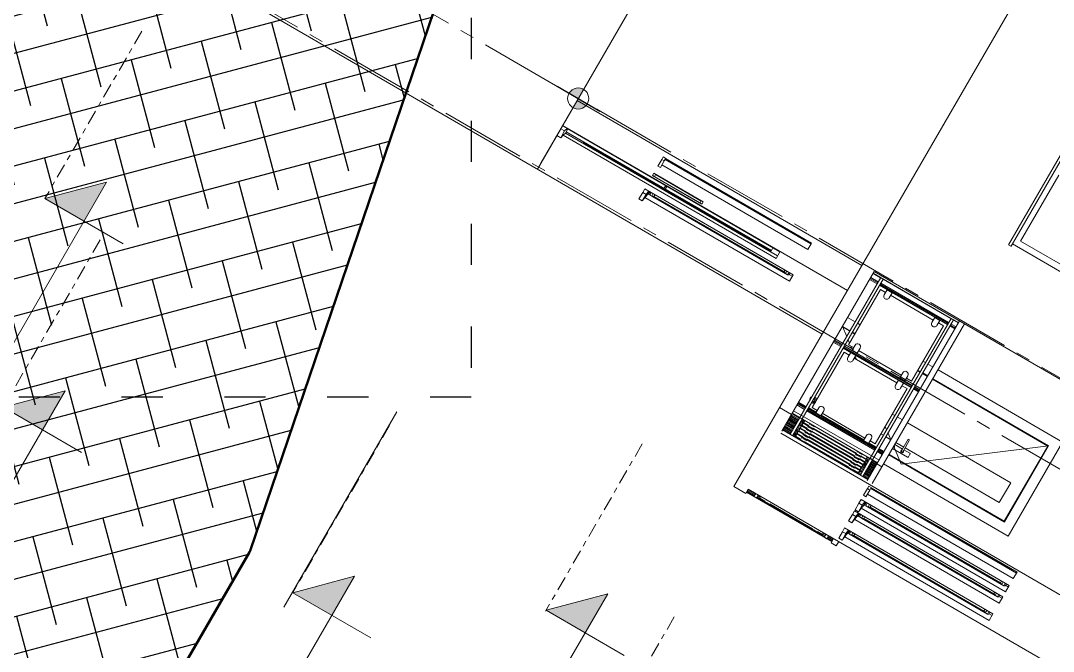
# Model space of a CAD drawing. Header units: millimetres. Extents: x 1373 to 40779, y 1939 to 6439.
# Drawn here: x 4244.8 to 4470.7, y 2522.9 to 2660.8 of the extents above; entities that cross this region are included whole.
import ezdxf

# ---------------------------------------------------------------- set-up
doc = ezdxf.new("R2010")
doc.units = ezdxf.units.MM
for name, pattern in [('ACAD_ISO03W100', [30, 12, -18]), ('Centre', [1.34939, 0.635, -0.23813, 0.23813, -0.23813]), ('DASHDOTX2', [50.8, 25.4, -12.7, 0, -12.7]), ('IMPORT-CENTER2', [112.5, 75, -12.5, 12.5, -12.5])]:
    doc.linetypes.add(name, pattern=pattern)
for name, color, linetype, lineweight in [('A-DETL', 6, 'Continuous', 30), ('A-DOOR', 31, 'Continuous', 18), ('A-DOOR-FRAM', 31, 'Continuous', 18), ('A-FLOR', 192, 'Continuous', 30), ('A-FLOR-HRAL', 11, 'Continuous', 18), ('A-FLOR-LEVL', 51, 'Continuous', 18), ('A-GLAZ', 151, 'Continuous', 18), ('A-WALL', 20, 'Continuous', 9), ('HESAPLAMALAR', 2, 'Continuous', 30), ('kest', 4, 'DASHDOTX2', 50), ('S-GRID', 252, 'IMPORT-CENTER2', 5), ('ÖLÇÜ', 30, 'Continuous', 20)]:
    doc.layers.add(name, color=color, linetype=linetype, lineweight=lineweight)
doc.layers.add('TEFRIŞ', color=7, linetype='Continuous')

# ---------------------------------------------------------------- blocks, each defined once
blk = doc.blocks.new('A$Cc8751f80')
at = {"linetype": 'ACAD_ISO03W100', "ltscale": 3, "elevation": 20236.31}
blk.add_lwpolyline([(4428.69, 0), (0, 0), (0, 4561.66), (4428.69, 4561.66)], close=True, dxfattribs=at)
blk = doc.blocks.new('JTIRJRT')
at = {"layer": 'A-FLOR-LEVL'}
for points in [[(21991.13, -3072.24), (21991.13, -3111.74), (22030.62, -3072.24)], [(21893.2, -3271.74), (21893.2, -3311.23), (21932.7, -3271.74)], [(21906.72, -3572.24), (21906.72, -3611.74), (21946.22, -3572.24)], [(22082.89, -3632.24), (22082.89, -3671.74), (22122.39, -3632.24)]]:
    blk.add_hatch(color=256, dxfattribs=at).paths.add_polyline_path(points)
at = {"layer": 'A-FLOR-LEVL', "linetype": 'Centre', "ltscale": 20}
for p, q in [((22042.39, -3011.74), (21873.25, -3011.74)), ((22159.17, -3111.74), (21990.04, -3111.74)), ((22062.34, -3311.23), (21893.2, -3311.23)), ((22075.86, -3611.74), (21906.72, -3611.74)), ((22252.03, -3671.74), (22082.89, -3671.74))]:
    blk.add_line(p, q, dxfattribs=at)
at = {"layer": 'A-FLOR-LEVL'}
for p, q in [((21991.13, -3111.74), (21991.13, -3032.75)), ((22030.62, -3072.24), (21833.16, -3072.24)), ((22030.62, -3072.24), (21991.13, -3111.74)), ((21893.2, -3311.23), (21893.2, -3232.24)), ((21932.7, -3271.74), (21735.23, -3271.74)), ((21932.7, -3271.74), (21893.2, -3311.23)), ((22075.86, -3311.74), (21878.39, -3311.74)), ((21906.72, -3611.74), (21906.72, -3532.75)), ((21946.22, -3572.24), (21685.51, -3572.24)), ((21946.22, -3572.24), (21906.72, -3611.74)), ((22082.89, -3671.74), (22082.89, -3592.75)), ((22122.39, -3632.24), (21861.68, -3632.24)), ((22122.39, -3632.24), (22082.89, -3671.74))]:
    blk.add_line(p, q, dxfattribs=at)
blk = doc.blocks.new('sfthgfhfgh')
at = {"layer": 'ÖLÇÜ'}
h = blk.add_hatch(color=256, dxfattribs=at)
h.paths.add_polyline_path([(-3321.6, 15883.9), (-3321.1, 15834.4), (-3271.6, 15834.9, 0.414214)])
h.paths.add_polyline_path([(-3370.6, 15833.9, 0.414214), (-3320.6, 15784.9), (-3321.1, 15834.4)])
at = {"layer": 'TEFRIŞ', "color": 4}
blk.add_line((-3320.4, 15719.6), (-3321.8, 15950.7), dxfattribs=at)
at = {"layer": 'ÖLÇÜ'}
blk.add_line((-3406.1, 15833.6), (-2971.1, 15837.8), dxfattribs=at)
blk.add_circle((-3321.1, 15834.4), 49.5, dxfattribs=at)
blk = doc.blocks.new('A$C1f4491a2')
at = {"layer": 'A-DETL', "lineweight": 25}
h = blk.add_hatch(dxfattribs=at)
h.set_pattern_fill('ANSI38', color=8, scale=10)
h.set_pattern_definition([(45, (-33470.303, -2688.517), (-22.45064, 22.45064), []), (135, (-33470.303, -2688.517), (-67.35192, 22.45064), [79.375, -47.625])])
h.paths.add_polyline_path([(0, 837.24), (0, 332.43), (3291.48, 332.43), (3291.48, 887.24), (1521.58, 887.24), (1521.58, 587.24), (270.32, 837.24)])
at = {"layer": 'A-DOOR'}
for p, q in [((622.83, 1292.24), (701.33, 1395.74)), ((700.83, 1395.24), (624.83, 1395.24)), ((624.83, 1278.68), (624.83, 1395.24)), ((700.83, 1395.24), (700.83, 1278.68)), ((636.83, 1383.24), (636.83, 1287.9)), ((636.83, 1383.24), (656.83, 1383.24)), ((656.83, 1278.68), (656.83, 1383.24)), ((630.83, 1293.77), (630.83, 1278.68)), ((634.16, 1294.43), (631.5, 1294.43)), ((634.83, 1287.91), (634.83, 1293.77)), ((622.83, 1292.24), (632.97, 1278.68)), ((632.84, 1287.94), (632.83, 1287.94)), ((632.83, 1287.94), (632.83, 1287.94)), ((632.83, 1287.94), (632.83, 1287.94)), ((632.83, 1286.54), (632.83, 1286.54)), ((632.83, 1286.54), (632.83, 1286.54)), ((632.83, 1286.54), (632.84, 1286.54)), ((632.85, 1287.94), (632.84, 1287.94)), ((632.84, 1287.94), (632.84, 1287.94)), ((632.84, 1286.54), (632.84, 1286.54)), ((632.84, 1286.54), (632.85, 1286.54)), ((632.86, 1287.94), (632.85, 1287.94)), ((632.85, 1286.54), (632.86, 1286.54)), ((632.87, 1287.94), (632.86, 1287.94)), ((632.86, 1286.54), (632.87, 1286.54)), ((632.88, 1287.94), (632.87, 1287.94)), ((632.87, 1286.54), (632.88, 1286.54)), ((632.9, 1287.94), (632.88, 1287.94)), ((632.88, 1286.54), (632.89, 1286.54)), ((632.89, 1286.54), (632.91, 1286.54)), ((632.91, 1287.94), (632.9, 1287.94)), ((632.93, 1287.94), (632.91, 1287.94)), ((632.91, 1286.54), (632.93, 1286.54)), ((632.95, 1287.94), (632.93, 1287.94)), ((632.93, 1286.54), (632.94, 1286.54)), ((632.94, 1286.54), (632.96, 1286.54)), ((632.97, 1287.94), (632.95, 1287.94)), ((632.96, 1286.54), (632.98, 1286.54)), ((632.99, 1287.94), (632.97, 1287.94)), ((632.98, 1286.54), (633, 1286.54)), ((633.01, 1287.94), (632.99, 1287.94)), ((633, 1286.54), (633.03, 1286.54)), ((633.03, 1287.94), (633.01, 1287.94)), ((633.06, 1287.94), (633.03, 1287.94)), ((633.03, 1286.54), (633.05, 1286.54)), ((633.05, 1286.54), (633.08, 1286.54)), ((633.09, 1287.94), (633.06, 1287.94)), ((633.08, 1286.54), (633.11, 1286.54)), ((633.11, 1287.94), (633.09, 1287.94)), ((633.14, 1287.94), (633.11, 1287.94)), ((633.11, 1286.54), (633.13, 1286.54)), ((633.13, 1286.54), (633.16, 1286.54)), ((633.17, 1287.94), (633.14, 1287.94)), ((633.16, 1286.54), (633.19, 1286.54)), ((633.2, 1287.94), (633.17, 1287.94)), ((633.19, 1286.54), (633.22, 1286.54)), ((633.23, 1287.94), (633.2, 1287.94)), ((633.22, 1286.54), (633.26, 1286.54)), ((633.27, 1287.94), (633.23, 1287.94)), ((633.26, 1286.54), (633.29, 1286.54)), ((633.3, 1287.94), (633.27, 1287.94)), ((633.29, 1286.54), (633.32, 1286.54)), ((633.33, 1287.94), (633.3, 1287.94)), ((633.32, 1286.54), (633.36, 1286.54)), ((633.37, 1287.94), (633.33, 1287.94)), ((633.36, 1286.54), (633.39, 1286.54)), ((633.4, 1287.94), (633.37, 1287.94)), ((633.39, 1286.54), (633.43, 1286.54)), ((633.44, 1287.94), (633.4, 1287.94)), ((633.43, 1286.54), (633.47, 1286.54)), ((633.48, 1287.94), (633.44, 1287.94)), ((633.47, 1286.54), (633.51, 1286.54)), ((633.52, 1287.94), (633.48, 1287.94)), ((633.51, 1286.54), (633.54, 1286.54)), ((633.55, 1287.94), (633.52, 1287.94)), ((633.54, 1286.54), (633.58, 1286.54)), ((633.59, 1287.94), (633.55, 1287.94)), ((633.58, 1286.54), (633.62, 1286.54)), ((633.63, 1287.94), (633.59, 1287.94)), ((633.62, 1286.54), (633.66, 1286.54)), ((633.67, 1287.94), (633.63, 1287.94)), ((633.66, 1286.54), (633.7, 1286.54)), ((633.71, 1287.94), (633.67, 1287.94)), ((633.7, 1286.54), (633.74, 1286.54)), ((633.75, 1287.94), (633.71, 1287.94)), ((633.74, 1286.54), (633.78, 1286.54)), ((633.79, 1287.94), (633.75, 1287.94)), ((633.78, 1286.54), (633.82, 1286.54)), ((633.83, 1287.94), (633.79, 1287.94)), ((633.82, 1286.54), (633.83, 1286.54)), ((644.83, 1287.94), (633.83, 1287.94)), ((633.83, 1286.54), (644.83, 1286.54)), ((634.83, 1278.68), (634.83, 1286.57)), ((636.83, 1286.57), (636.83, 1278.68)), ((644.83, 1287.24), (644.83, 1287.94)), ((644.83, 1286.54), (644.83, 1287.24)), ((624.83, 1268.52), (624.83, 1273.6)), ((624.83, 1258.36), (624.83, 1265.98)), ((636.77, 1273.6), (640.56, 1268.52)), ((636.83, 1273.6), (636.83, 1268.52)), ((636.83, 1265.98), (636.83, 1263.44)), ((642.46, 1265.98), (644.36, 1263.44)), ((656.83, 1268.52), (656.83, 1273.6)), ((656.83, 1263.44), (656.83, 1265.98)), ((700.83, 1273.6), (700.83, 1268.52)), ((700.83, 1265.98), (700.83, 1263.44)), ((624.83, 1210.1), (624.83, 1253.28)), ((682.53, 1212.39), (684.24, 1210.1)), ((624.83, 1197.4), (624.83, 1205.02)), ((685.1, 1208.96), (685.32, 1208.66)), ((687.3, 1206.01), (687.55, 1205.67)), ((688.04, 1205.02), (690.12, 1202.24)), ((624.83, 1187.24), (624.83, 1194.86)), ((691.84, 1199.94), (693.73, 1197.4)), ((695.63, 1194.86), (701.33, 1187.24)), ((700.83, 1199.94), (700.83, 1197.4)), ((700.83, 1194.86), (700.83, 1187.24)), ((727.51, 992.27), (727.52, 992.3)), ((727.51, 992.24), (727.51, 992.27)), ((727.51, 992.23), (727.51, 992.24)), ((727.51, 992.21), (727.51, 992.23)), ((727.52, 992.18), (727.51, 992.21)), ((727.52, 992.35), (727.53, 992.38)), ((727.52, 992.33), (727.52, 992.35)), ((727.52, 992.3), (727.52, 992.33)), ((727.52, 992.15), (727.52, 992.18)), ((727.52, 992.12), (727.52, 992.15)), ((727.53, 992.1), (727.52, 992.12)), ((727.53, 992.41), (727.54, 992.44)), ((727.53, 992.38), (727.53, 992.41)), ((727.54, 992.07), (727.53, 992.1)), ((727.54, 992.44), (727.55, 992.46)), ((727.54, 992.04), (727.54, 992.07)), ((727.55, 992.01), (727.54, 992.04)), ((727.55, 992.46), (727.56, 992.49)), ((727.56, 991.99), (727.55, 992.01)), ((727.56, 992.49), (727.57, 992.51)), ((727.57, 991.96), (727.56, 991.99)), ((727.57, 992.51), (727.58, 992.54)), ((727.58, 991.94), (727.57, 991.96)), ((727.58, 992.54), (727.59, 992.57)), ((727.6, 991.91), (727.58, 991.94)), ((727.59, 992.57), (727.61, 992.59)), ((727.61, 991.89), (727.6, 991.91)), ((727.61, 992.59), (727.62, 992.61)), ((727.62, 991.86), (727.61, 991.89)), ((727.62, 992.61), (727.64, 992.64)), ((727.64, 991.84), (727.62, 991.86)), ((727.64, 992.64), (727.65, 992.66)), ((727.66, 991.82), (727.64, 991.84)), ((727.65, 992.66), (727.67, 992.68)), ((727.67, 991.8), (727.66, 991.82)), ((727.67, 992.68), (727.69, 992.7)), ((727.69, 991.78), (727.67, 991.8)), ((727.69, 992.7), (727.71, 992.72)), ((727.71, 991.75), (727.69, 991.78)), ((727.71, 992.72), (727.73, 992.74)), ((727.73, 991.73), (727.71, 991.75)), ((727.73, 992.74), (727.75, 992.76)), ((727.75, 991.72), (727.73, 991.73)), ((727.75, 992.76), (727.77, 992.78)), ((727.77, 991.7), (727.75, 991.72)), ((727.77, 992.78), (727.79, 992.8)), ((727.8, 991.68), (727.77, 991.7)), ((727.79, 992.8), (727.81, 992.82)), ((727.82, 991.66), (727.8, 991.68)), ((727.81, 992.82), (727.84, 992.83)), ((727.84, 991.65), (727.82, 991.66)), ((727.84, 992.83), (727.86, 992.85)), ((727.87, 991.63), (727.84, 991.65)), ((727.86, 992.85), (727.88, 992.86)), ((727.89, 991.62), (727.87, 991.63)), ((727.88, 992.86), (727.91, 992.87)), ((727.92, 991.61), (727.89, 991.62)), ((727.91, 992.87), (727.93, 992.88)), ((727.94, 991.6), (727.92, 991.61)), ((727.93, 992.88), (727.96, 992.89)), ((727.97, 991.59), (727.94, 991.6)), ((727.96, 992.89), (727.99, 992.9)), ((727.99, 991.58), (727.97, 991.59)), ((727.99, 992.9), (728.01, 992.91)), ((728.02, 991.57), (727.99, 991.58)), ((728.01, 992.91), (728.04, 992.92)), ((728.05, 991.56), (728.02, 991.57)), ((728.04, 992.92), (728.07, 992.93)), ((728.07, 991.56), (728.05, 991.56)), ((728.07, 992.93), (728.09, 992.93)), ((728.1, 991.55), (728.07, 991.56)), ((728.09, 992.93), (728.12, 992.94)), ((728.13, 991.55), (728.1, 991.55)), ((728.12, 992.94), (728.15, 992.94)), ((728.16, 991.54), (728.13, 991.55)), ((728.15, 992.94), (728.18, 992.94)), ((728.19, 991.54), (728.16, 991.54)), ((728.18, 992.94), (728.21, 992.94)), ((728.21, 991.54), (728.19, 991.54)), ((728.21, 992.94), (728.21, 992.94)), ((728.22, 992.94), (728.21, 992.94)), ((728.21, 992.94), (728.21, 992.94)), ((728.21, 992.94), (728.22, 992.94)), ((728.22, 991.54), (728.21, 991.54)), ((728.21, 991.54), (728.21, 991.54)), ((728.21, 991.54), (728.22, 991.54)), ((728.22, 992.94), (728.22, 992.94)), ((728.22, 992.94), (728.23, 992.94)), ((728.53, 992.94), (728.22, 992.94)), ((728.23, 991.54), (728.22, 991.54)), ((728.22, 991.54), (728.22, 991.54)), ((728.22, 991.54), (728.53, 991.54)), ((728.23, 992.94), (728.24, 992.94)), ((728.25, 991.54), (728.23, 991.54)), ((728.23, 991.54), (728.23, 991.54)), ((728.24, 992.94), (728.26, 992.94)), ((728.26, 991.54), (728.25, 991.54)), ((728.26, 992.94), (728.27, 992.94)), ((728.27, 991.54), (728.26, 991.54)), ((728.27, 992.94), (728.29, 992.94)), ((728.29, 991.54), (728.27, 991.54)), ((728.29, 992.94), (728.31, 992.94)), ((728.31, 991.54), (728.29, 991.54)), ((728.31, 992.94), (728.33, 992.94)), ((728.34, 991.54), (728.31, 991.54)), ((728.33, 992.94), (728.36, 992.94)), ((728.36, 991.54), (728.34, 991.54)), ((728.36, 992.94), (728.38, 992.94)), ((728.39, 991.54), (728.36, 991.54)), ((728.38, 992.94), (728.41, 992.94)), ((728.42, 991.54), (728.39, 991.54)), ((728.41, 992.94), (728.44, 992.94)), ((728.45, 991.54), (728.42, 991.54)), ((728.44, 992.94), (728.48, 992.94)), ((728.48, 991.54), (728.45, 991.54)), ((728.48, 992.94), (728.51, 992.94)), ((728.52, 991.54), (728.48, 991.54)), ((728.51, 992.94), (728.55, 992.94)), ((728.55, 991.54), (728.52, 991.54)), ((728.54, 992.94), (728.53, 992.94)), ((728.53, 992.94), (728.53, 992.94)), ((728.53, 992.94), (728.53, 992.94)), ((728.53, 991.54), (728.53, 991.54)), ((728.53, 991.54), (728.54, 991.54)), ((728.55, 992.94), (728.54, 992.94)), ((728.54, 992.94), (728.54, 992.94)), ((728.54, 991.54), (728.54, 991.54)), ((728.54, 991.54), (728.55, 991.54)), ((728.55, 992.94), (728.59, 992.94)), ((728.56, 992.94), (728.55, 992.94)), ((728.59, 991.54), (728.55, 991.54)), ((728.55, 991.54), (728.55, 991.54)), ((728.55, 991.54), (728.56, 991.54)), ((728.57, 992.94), (728.56, 992.94)), ((728.56, 991.54), (728.57, 991.54)), ((728.59, 992.94), (728.57, 992.94)), ((728.57, 992.94), (728.57, 992.94)), ((728.57, 991.54), (728.58, 991.54)), ((728.58, 991.54), (728.59, 991.54)), ((728.59, 992.94), (728.63, 992.94)), ((728.6, 992.94), (728.59, 992.94)), ((728.63, 991.54), (728.59, 991.54)), ((728.59, 991.54), (728.61, 991.54)), ((728.61, 992.94), (728.6, 992.94)), ((728.63, 992.94), (728.61, 992.94)), ((728.61, 991.54), (728.62, 991.54)), ((728.62, 991.54), (728.64, 991.54)), ((728.63, 992.94), (728.67, 992.94)), ((728.64, 992.94), (728.63, 992.94)), ((728.68, 991.54), (728.63, 991.54)), ((728.66, 992.94), (728.64, 992.94)), ((728.64, 991.54), (728.65, 991.54)), ((728.65, 991.54), (728.67, 991.54)), ((728.68, 992.94), (728.66, 992.94)), ((728.67, 992.94), (728.71, 992.94)), ((728.67, 991.54), (728.69, 991.54)), ((728.7, 992.94), (728.68, 992.94)), ((728.72, 991.54), (728.68, 991.54)), ((728.69, 991.54), (728.71, 991.54)), ((728.72, 992.94), (728.7, 992.94)), ((728.71, 992.94), (728.76, 992.94)), ((728.71, 991.54), (728.73, 991.54)), ((728.74, 992.94), (728.72, 992.94)), ((728.77, 991.54), (728.72, 991.54)), ((728.73, 991.54), (728.75, 991.54)), ((728.76, 992.94), (728.74, 992.94)), ((728.75, 991.54), (728.78, 991.54)), ((728.76, 992.94), (728.8, 992.94)), ((728.78, 992.94), (728.76, 992.94)), ((728.81, 991.54), (728.77, 991.54)), ((728.81, 992.94), (728.78, 992.94)), ((728.78, 991.54), (728.8, 991.54)), ((728.8, 992.94), (728.85, 992.94)), ((728.8, 991.54), (728.82, 991.54)), ((728.83, 992.94), (728.81, 992.94)), ((728.86, 991.54), (728.81, 991.54)), ((728.82, 991.54), (728.85, 991.54)), ((728.86, 992.94), (728.83, 992.94)), ((728.85, 992.94), (728.9, 992.94)), ((728.85, 991.54), (728.87, 991.54)), ((728.88, 992.94), (728.86, 992.94)), ((728.91, 991.54), (728.86, 991.54)), ((728.87, 991.54), (728.9, 991.54)), ((728.91, 992.94), (728.88, 992.94)), ((728.9, 992.94), (728.95, 992.94)), ((728.9, 991.54), (728.93, 991.54)), ((728.94, 992.94), (728.91, 992.94)), ((728.96, 991.54), (728.91, 991.54)), ((728.93, 991.54), (728.96, 991.54)), ((728.96, 992.94), (728.94, 992.94)), ((728.95, 992.94), (729.01, 992.94)), ((728.99, 992.94), (728.96, 992.94)), ((729.02, 991.54), (728.96, 991.54)), ((728.96, 991.54), (728.98, 991.54)), ((728.98, 991.54), (729.01, 991.54)), ((729.02, 992.94), (728.99, 992.94)), ((729.01, 992.94), (729.06, 992.94)), ((729.01, 991.54), (729.04, 991.54)), ((729.05, 992.94), (729.02, 992.94)), ((729.07, 991.54), (729.02, 991.54)), ((729.04, 991.54), (729.07, 991.54)), ((729.08, 992.94), (729.05, 992.94)), ((729.06, 992.94), (729.11, 992.94)), ((729.12, 991.54), (729.07, 991.54)), ((729.07, 991.54), (729.1, 991.54)), ((729.11, 992.94), (729.08, 992.94)), ((729.1, 991.54), (729.14, 991.54)), ((729.11, 992.94), (729.17, 992.94)), ((729.14, 992.94), (729.11, 992.94)), ((729.18, 991.54), (729.12, 991.54)), ((729.17, 992.94), (729.14, 992.94)), ((729.14, 991.54), (729.17, 991.54)), ((729.17, 992.94), (729.23, 992.94)), ((729.21, 992.94), (729.17, 992.94)), ((729.17, 991.54), (729.2, 991.54)), ((729.24, 991.54), (729.18, 991.54)), ((729.2, 991.54), (729.23, 991.54)), ((729.24, 992.94), (729.21, 992.94)), ((729.23, 992.94), (729.28, 992.94)), ((729.23, 991.54), (729.26, 991.54)), ((729.27, 992.94), (729.24, 992.94)), ((729.29, 991.54), (729.24, 991.54)), ((729.26, 991.54), (729.29, 991.54)), ((729.3, 992.94), (729.27, 992.94)), ((729.28, 992.94), (729.34, 992.94)), ((729.35, 991.54), (729.29, 991.54)), ((729.29, 991.54), (729.33, 991.54)), ((729.33, 992.94), (729.3, 992.94)), ((729.37, 992.94), (729.33, 992.94)), ((729.33, 991.54), (729.36, 991.54)), ((729.34, 992.94), (729.4, 992.94)), ((729.41, 991.54), (729.35, 991.54)), ((729.36, 991.54), (729.37, 991.54)), ((729.4, 992.94), (729.46, 992.94)), ((729.47, 991.54), (729.41, 991.54)), ((729.46, 992.94), (729.52, 992.94)), ((729.53, 991.54), (729.47, 991.54)), ((729.52, 992.94), (729.58, 992.94)), ((729.59, 991.54), (729.53, 991.54)), ((729.58, 992.94), (729.64, 992.94)), ((729.65, 991.54), (729.59, 991.54)), ((729.64, 992.94), (729.65, 992.94)), ((730.25, 992.94), (729.65, 992.94)), ((729.65, 991.54), (730.25, 991.54)), ((720.55, 891.1), (723.55, 891.97)), ((720.55, 887.24), (720.55, 891.1)), ((727.36, 891.1), (720.55, 891.1)), ((723.66, 891.97), (723.55, 891.97)), ((726.16, 892.69), (723.66, 891.97)), ((730.25, 892.69), (726.16, 892.69)), ((730.36, 891.97), (727.36, 891.1)), ((727.36, 891.1), (727.36, 887.24)), ((730.36, 891.97), (730.25, 891.97)), ((730.36, 887.24), (730.36, 891.97))]:
    blk.add_line(p, q, dxfattribs=at)
for centre, radius, start, end in [((631.5, 1293.77), 0.668, 90, 180), ((631.5, 1293.77), 0.668, 90, 150), ((634.16, 1293.77), 0.668, 0, 90), ((634.16, 1293.77), 0.668, 30, 90), ((632.83, 1287.24), 1.22, 33.86369, 180), ((632.83, 1287.24), 1.22, 180, 326.13325), ((632.83, 1287.24), 1.22, 195, 225), ((632.83, 1287.24), 1.22, 105, 135), ((632.83, 1287.24), 0.7, 150, 180), ((632.83, 1287.24), 0.7, 180, 210), ((632.83, 1287.24), 1.22, 240, 270), ((632.83, 1287.24), 0.7, 75, 120), ((632.83, 1287.24), 0.7, 240, 285), ((632.83, 1287.24), 1.22, 60, 90), ((632.83, 1287.24), 1.22, 285, 326.13325), ((632.83, 1287.24), 1.22, 33.86369, 45), ((632.83, 1279.07), 0.5, 315, 225), ((632.83, 1197.24), 3, 108.84984, 176.89337), ((632.83, 1197.24), 1.98, 90, 174.85057), ((632.83, 1197.24), 3, 234, 270), ((632.83, 1197.24), 1.5, 90, 173.21177), ((632.83, 1197.24), 1.98, 74.95624, 90), ((632.83, 1197.24), 1.5, 6.78823, 90), ((632.83, 1197.24), 3, 270, 306), ((632.83, 1197.24), 3, 3.10663, 71.15016), ((632.83, 1197.24), 1.98, 29.12526, 59.69802)]:
    blk.add_arc(centre, radius, start, end, dxfattribs=at)
for start_param, end_param in [(4.712389, 6.806784), (2.617994, 4.712389)]:
    blk.add_ellipse((729.37, 992.24), major_axis=(0, 0.7), ratio=0.043924, start_param=start_param, end_param=end_param, dxfattribs=at)
at = {"layer": 'A-DOOR-FRAM'}
for p, q in [((710.33, 1404.74), (615.33, 1404.74)), ((615.33, 1404.74), (615.33, 1278.68)), ((710.33, 1278.68), (710.33, 1404.74)), ((624.33, 1278.68), (624.33, 1395.74)), ((624.33, 1395.74), (701.33, 1395.74)), ((624.83, 1395.24), (624.83, 1278.68)), ((624.83, 1395.24), (700.83, 1395.24)), ((700.83, 1395.24), (700.83, 1278.68)), ((701.33, 1395.74), (701.33, 1278.68)), ((624.33, 1268.52), (624.33, 1273.6)), ((624.33, 1258.36), (624.33, 1265.98)), ((624.83, 1273.6), (624.83, 1268.52)), ((624.83, 1265.98), (624.83, 1258.36)), ((700.83, 1273.6), (700.83, 1268.52)), ((700.83, 1265.98), (700.83, 1263.44)), ((701.33, 1273.6), (701.33, 1268.52)), ((701.33, 1265.98), (701.33, 1263.44)), ((710.33, 1268.52), (710.33, 1273.6)), ((710.33, 1263.44), (710.33, 1265.98)), ((624.33, 1210.1), (624.33, 1253.28)), ((624.83, 1253.28), (624.83, 1210.1)), ((624.33, 1197.4), (624.33, 1205.02)), ((624.83, 1205.02), (624.83, 1197.4)), ((624.33, 1187.24), (624.33, 1194.86)), ((624.83, 1194.86), (624.83, 1187.24)), ((700.83, 1199.94), (700.83, 1197.4)), ((700.83, 1194.86), (700.83, 1187.24)), ((701.33, 1199.94), (701.33, 1197.4)), ((701.33, 1194.86), (701.33, 1187.24)), ((710.33, 1197.4), (710.33, 1199.94)), ((710.33, 1187.24), (710.33, 1194.86)), ((726.16, 892.69), (726.16, 1107.24)), ((726.47, 1100.19), (727.13, 1100.19)), ((726.47, 910.59), (726.47, 1100.19)), ((727.13, 1100.19), (727.13, 910.59)), ((727.5, 1100.19), (727.5, 892.69)), ((727.5, 1100.19), (730.26, 1100.19)), ((727.13, 910.59), (726.47, 910.59)), ((727.5, 892.69), (726.16, 892.69))]:
    blk.add_line(p, q, dxfattribs=at)
at = {"layer": 'A-FLOR', "color": 1, "lineweight": 20}
for p, q in [((532.41, 1187.24), (536.91, 1187.24)), ((532.41, 1187.24), (532.41, 1175.24)), ((595.5, 1187.24), (756.83, 1187.24)), ((612.41, 1187.24), (612.41, 1175.24)), ((1429.73, 1175.24), (532.41, 1175.24))]:
    blk.add_line(p, q, dxfattribs=at)
at = {"layer": 'A-FLOR-HRAL'}
for p, q in [((532.41, 1278.68), (536.91, 1278.68)), ((532.41, 1278.68), (532.41, 1273.6)), ((595.41, 1278.68), (612.41, 1278.68)), ((612.41, 1278.68), (756.83, 1278.68)), ((612.41, 1278.68), (612.41, 1273.6)), ((532.41, 1273.6), (536.91, 1273.6)), ((533.74, 1268.52), (536.91, 1268.52)), ((533.74, 1268.52), (533.74, 1265.98)), ((533.74, 1265.98), (536.91, 1265.98)), ((533.79, 1273.6), (533.79, 1187.24)), ((534.55, 1268.52), (534.55, 1273.6)), ((534.55, 1258.36), (534.55, 1265.98)), ((534.63, 1273.6), (534.63, 1268.52)), ((534.63, 1265.98), (534.63, 1258.36)), ((536.54, 1268.52), (536.54, 1273.6)), ((536.54, 1263.44), (536.54, 1265.98)), ((595.41, 1273.6), (612.41, 1273.6)), ((596.68, 1268.52), (613.58, 1268.52)), ((596.68, 1265.98), (613.59, 1265.98)), ((596.72, 1273.6), (596.72, 1187.24)), ((597.12, 1268.52), (597.12, 1273.6)), ((597.12, 1258.36), (597.12, 1265.98)), ((597.2, 1273.6), (597.2, 1268.52)), ((597.2, 1265.98), (597.2, 1258.36)), ((599.1, 1268.52), (599.1, 1273.6)), ((599.1, 1263.44), (599.1, 1265.98)), ((599.26, 1268.52), (599.26, 1273.6)), ((599.26, 1263.44), (599.26, 1265.98)), ((599.88, 1268.52), (599.88, 1273.6)), ((599.88, 1258.36), (599.88, 1265.98)), ((599.96, 1273.6), (599.96, 1268.52)), ((599.96, 1265.98), (599.96, 1258.36)), ((601.86, 1268.52), (601.86, 1273.6)), ((601.86, 1263.44), (601.86, 1265.98)), ((602.64, 1268.52), (602.64, 1273.6)), ((602.64, 1258.36), (602.64, 1265.98)), ((602.72, 1273.6), (602.72, 1268.52)), ((602.72, 1265.98), (602.72, 1258.36)), ((604.62, 1268.52), (604.62, 1273.6)), ((604.62, 1263.44), (604.62, 1265.98)), ((605.4, 1268.52), (605.4, 1273.6)), ((605.4, 1258.36), (605.4, 1265.98)), ((605.48, 1273.6), (605.48, 1268.52)), ((605.48, 1265.98), (605.48, 1258.36)), ((607.39, 1268.52), (607.39, 1273.6)), ((607.39, 1263.44), (607.39, 1265.98)), ((608.16, 1268.52), (608.16, 1273.6)), ((608.16, 1258.36), (608.16, 1265.98)), ((608.24, 1273.6), (608.24, 1268.52)), ((608.24, 1265.98), (608.24, 1258.36)), ((610.15, 1268.52), (610.15, 1273.6)), ((610.15, 1263.44), (610.15, 1265.98)), ((610.92, 1268.52), (610.92, 1273.6)), ((610.92, 1258.36), (610.92, 1265.98)), ((611, 1273.6), (611, 1268.52)), ((611, 1265.98), (611, 1258.36)), ((612.41, 1273.6), (756.83, 1273.6)), ((612.91, 1268.52), (612.91, 1273.6)), ((612.91, 1263.44), (612.91, 1265.98)), ((613.45, 1187.24), (613.45, 1273.6)), ((613.57, 1273.6), (613.57, 1187.24)), ((613.62, 1268.52), (755.01, 1268.52)), ((613.62, 1268.52), (613.62, 1265.98)), ((613.62, 1265.98), (755.01, 1265.98)), ((616.11, 1187.24), (616.11, 1273.6)), ((621.88, 1268.52), (621.88, 1273.6)), ((621.88, 1197.4), (621.88, 1265.98)), ((621.96, 1268.52), (621.96, 1273.6)), ((621.96, 1197.4), (621.96, 1265.98)), ((623.86, 1273.6), (623.86, 1268.52)), ((623.86, 1265.98), (623.86, 1197.4)), ((685.32, 1268.52), (685.32, 1273.6)), ((685.32, 1197.4), (685.32, 1265.98)), ((685.4, 1268.52), (685.4, 1273.6)), ((685.4, 1197.4), (685.4, 1265.98)), ((687.3, 1273.6), (687.3, 1268.52)), ((687.3, 1265.98), (687.3, 1197.4)), ((748.76, 1268.52), (748.76, 1273.6)), ((748.76, 1197.4), (748.76, 1265.98)), ((748.84, 1268.52), (748.84, 1273.6)), ((748.84, 1197.4), (748.84, 1265.98)), ((750.74, 1273.6), (750.74, 1268.52)), ((750.74, 1265.98), (750.74, 1197.4)), ((754.84, 1268.52), (754.84, 1273.6)), ((754.84, 1197.4), (754.84, 1265.98)), ((755.01, 1187.24), (755.01, 1273.6)), ((534.55, 1258.36), (534.33, 1258.36)), ((534.33, 1258.36), (534.33, 1253.28)), ((535.29, 1258.36), (534.55, 1258.36)), ((534.63, 1257.62), (534.63, 1257.27)), ((536.91, 1263.44), (535.07, 1263.44)), ((535.07, 1263.44), (535.07, 1258.36)), ((536.91, 1258.36), (536.76, 1258.36)), ((597.12, 1258.36), (596.9, 1258.36)), ((596.9, 1258.36), (596.9, 1253.28)), ((597.86, 1258.36), (597.12, 1258.36)), ((597.2, 1257.62), (597.2, 1257.27)), ((599.88, 1263.44), (597.64, 1263.44)), ((597.64, 1263.44), (597.64, 1258.36)), ((599.55, 1258.36), (599.33, 1258.36)), ((599.55, 1253.28), (599.55, 1258.36)), ((599.88, 1258.36), (599.66, 1258.36)), ((599.66, 1258.36), (599.66, 1253.28)), ((600.62, 1258.36), (599.88, 1258.36)), ((599.96, 1257.62), (599.96, 1257.27)), ((602.64, 1263.44), (600.4, 1263.44)), ((600.4, 1263.44), (600.4, 1258.36)), ((602.31, 1258.36), (602.09, 1258.36)), ((602.31, 1253.28), (602.31, 1258.36)), ((602.64, 1258.36), (602.42, 1258.36)), ((602.42, 1258.36), (602.42, 1253.28)), ((603.38, 1258.36), (602.64, 1258.36)), ((602.72, 1257.62), (602.72, 1257.27)), ((605.34, 1263.44), (603.16, 1263.44)), ((603.16, 1263.44), (603.16, 1258.36)), ((605.07, 1258.36), (604.85, 1258.36)), ((605.07, 1253.28), (605.07, 1258.36)), ((605.4, 1258.36), (605.18, 1258.36)), ((605.18, 1258.36), (605.18, 1253.28)), ((606.14, 1258.36), (605.4, 1258.36)), ((605.48, 1257.62), (605.48, 1257.27)), ((608.16, 1263.44), (605.92, 1263.44)), ((605.92, 1263.44), (605.92, 1258.36)), ((607.83, 1258.36), (607.61, 1258.36)), ((607.83, 1253.28), (607.83, 1258.36)), ((608.16, 1258.36), (607.94, 1258.36)), ((607.94, 1258.36), (607.94, 1253.28)), ((608.91, 1258.36), (608.16, 1258.36)), ((608.24, 1257.62), (608.24, 1257.27)), ((610.92, 1263.44), (608.68, 1263.44)), ((608.68, 1263.44), (608.68, 1258.36)), ((610.59, 1258.36), (610.37, 1258.36)), ((610.59, 1253.28), (610.59, 1258.36)), ((610.92, 1258.36), (610.7, 1258.36)), ((610.7, 1258.36), (610.7, 1253.28)), ((611.67, 1258.36), (610.92, 1258.36)), ((611, 1257.62), (611, 1257.27)), ((613.59, 1263.44), (611.45, 1263.44)), ((611.45, 1263.44), (611.45, 1258.36)), ((613.35, 1258.36), (613.13, 1258.36)), ((613.35, 1253.28), (613.35, 1258.36)), ((613.57, 1258.36), (613.35, 1258.36)), ((624.11, 1253.28), (624.11, 1258.36)), ((624.11, 1258.36), (624.19, 1258.36)), ((629.27, 1258.36), (624.19, 1258.36)), ((624.19, 1258.36), (624.19, 1253.28)), ((626.68, 1258.36), (626.68, 1263.44)), ((626.68, 1263.44), (626.7, 1263.44)), ((682.53, 1263.44), (626.7, 1263.44)), ((626.7, 1263.44), (626.7, 1258.36)), ((680.02, 1258.36), (679.94, 1258.36)), ((685.1, 1258.36), (680.02, 1258.36)), ((682.53, 1258.36), (682.53, 1263.44)), ((685.1, 1253.28), (685.1, 1258.36)), ((687.55, 1253.28), (687.55, 1258.36)), ((687.55, 1258.36), (687.63, 1258.36)), ((692.71, 1258.36), (687.63, 1258.36)), ((687.63, 1258.36), (687.63, 1253.28)), ((690.12, 1258.36), (690.12, 1263.44)), ((690.12, 1263.44), (690.14, 1263.44)), ((745.97, 1263.44), (690.14, 1263.44)), ((690.14, 1263.44), (690.14, 1258.36)), ((743.46, 1258.36), (743.38, 1258.36)), ((748.54, 1258.36), (743.46, 1258.36)), ((745.97, 1258.36), (745.97, 1263.44)), ((748.54, 1253.28), (748.54, 1258.36)), ((534.33, 1253.28), (534.55, 1253.28)), ((534.55, 1210.1), (534.55, 1253.28)), ((534.55, 1253.28), (535.29, 1253.28)), ((534.63, 1253.28), (534.63, 1210.1)), ((535.07, 1253.28), (535.07, 1210.1)), ((536.76, 1253.28), (536.91, 1253.28)), ((596.9, 1253.28), (597.12, 1253.28)), ((597.12, 1210.1), (597.12, 1253.28)), ((597.12, 1253.28), (597.86, 1253.28)), ((597.2, 1253.28), (597.2, 1210.1)), ((597.64, 1253.28), (597.64, 1210.1)), ((599.33, 1253.28), (599.55, 1253.28)), ((599.66, 1253.28), (599.88, 1253.28)), ((599.88, 1210.1), (599.88, 1253.28)), ((599.88, 1253.28), (600.62, 1253.28)), ((599.96, 1253.28), (599.96, 1210.1)), ((600.4, 1253.28), (600.4, 1210.1)), ((602.09, 1253.28), (602.31, 1253.28)), ((602.42, 1253.28), (602.64, 1253.28)), ((602.64, 1210.1), (602.64, 1253.28)), ((602.64, 1253.28), (603.38, 1253.28)), ((602.72, 1253.28), (602.72, 1210.1)), ((603.16, 1253.28), (603.16, 1210.1)), ((604.85, 1253.28), (605.07, 1253.28)), ((605.18, 1253.28), (605.4, 1253.28)), ((605.4, 1210.1), (605.4, 1253.28)), ((605.4, 1253.28), (606.14, 1253.28)), ((605.48, 1253.28), (605.48, 1210.1)), ((605.92, 1253.28), (605.92, 1210.1)), ((607.61, 1253.28), (607.83, 1253.28)), ((607.94, 1253.28), (608.16, 1253.28)), ((608.16, 1210.1), (608.16, 1253.28)), ((608.16, 1253.28), (608.91, 1253.28)), ((608.24, 1253.28), (608.24, 1210.1)), ((608.68, 1253.28), (608.68, 1210.1)), ((610.37, 1253.28), (610.59, 1253.28)), ((610.7, 1253.28), (610.92, 1253.28)), ((610.92, 1210.1), (610.92, 1253.28)), ((610.92, 1253.28), (611.67, 1253.28)), ((611, 1253.28), (611, 1210.1)), ((611.45, 1253.28), (611.45, 1210.1)), ((613.13, 1253.28), (613.35, 1253.28)), ((613.57, 1253.28), (613.35, 1253.28)), ((624.11, 1253.28), (624.19, 1253.28)), ((624.19, 1253.28), (629.27, 1253.28)), ((626.68, 1210.1), (626.68, 1253.28)), ((626.7, 1253.28), (626.7, 1210.1)), ((679.94, 1253.28), (680.02, 1253.28)), ((680.02, 1253.28), (685.1, 1253.28)), ((682.53, 1210.1), (682.53, 1253.28)), ((687.55, 1253.28), (687.63, 1253.28)), ((687.63, 1253.28), (692.71, 1253.28)), ((690.12, 1210.1), (690.12, 1253.28)), ((690.14, 1253.28), (690.14, 1210.1)), ((743.38, 1253.28), (743.46, 1253.28)), ((743.46, 1253.28), (748.54, 1253.28)), ((745.97, 1210.1), (745.97, 1253.28)), ((534.55, 1210.1), (534.33, 1210.1)), ((534.33, 1210.1), (534.33, 1205.02)), ((534.33, 1205.02), (534.55, 1205.02)), ((535.29, 1210.1), (534.55, 1210.1)), ((534.55, 1197.4), (534.55, 1205.02)), ((534.55, 1205.02), (535.29, 1205.02)), ((534.63, 1209.36), (534.63, 1208.65)), ((534.63, 1206.18), (534.63, 1205.77)), ((534.63, 1205.02), (534.63, 1197.4)), ((535.07, 1205.02), (535.07, 1199.94)), ((536.91, 1210.1), (536.76, 1210.1)), ((536.76, 1205.02), (536.91, 1205.02)), ((597.12, 1210.1), (596.9, 1210.1)), ((596.9, 1210.1), (596.9, 1205.02)), ((596.9, 1205.02), (597.12, 1205.02)), ((597.86, 1210.1), (597.12, 1210.1)), ((597.12, 1197.4), (597.12, 1205.02)), ((597.12, 1205.02), (597.86, 1205.02)), ((597.2, 1209.36), (597.2, 1208.65)), ((597.2, 1206.18), (597.2, 1205.77)), ((597.2, 1205.02), (597.2, 1197.4)), ((597.64, 1205.02), (597.64, 1199.94)), ((599.55, 1210.1), (599.33, 1210.1)), ((599.33, 1205.02), (599.55, 1205.02)), ((599.55, 1205.02), (599.55, 1210.1)), ((599.88, 1210.1), (599.66, 1210.1)), ((599.66, 1210.1), (599.66, 1205.02)), ((599.66, 1205.02), (599.88, 1205.02)), ((600.62, 1210.1), (599.88, 1210.1)), ((599.88, 1197.4), (599.88, 1205.02)), ((599.88, 1205.02), (600.62, 1205.02)), ((599.96, 1209.36), (599.96, 1208.65)), ((599.96, 1206.18), (599.96, 1205.77)), ((599.96, 1205.02), (599.96, 1197.4)), ((600.4, 1205.02), (600.4, 1199.94)), ((602.31, 1210.1), (602.09, 1210.1)), ((602.09, 1205.02), (602.31, 1205.02)), ((602.31, 1205.02), (602.31, 1210.1)), ((602.64, 1210.1), (602.42, 1210.1)), ((602.42, 1210.1), (602.42, 1205.02)), ((602.42, 1205.02), (602.64, 1205.02)), ((603.38, 1210.1), (602.64, 1210.1)), ((602.64, 1197.4), (602.64, 1205.02)), ((602.64, 1205.02), (603.38, 1205.02)), ((602.72, 1209.36), (602.72, 1208.65)), ((602.72, 1206.18), (602.72, 1205.77)), ((602.72, 1205.02), (602.72, 1197.4)), ((603.16, 1205.02), (603.16, 1199.94)), ((605.07, 1210.1), (604.85, 1210.1)), ((604.85, 1205.02), (605.07, 1205.02)), ((605.07, 1205.02), (605.07, 1210.1)), ((605.4, 1210.1), (605.18, 1210.1)), ((605.18, 1210.1), (605.18, 1205.02)), ((605.18, 1205.02), (605.4, 1205.02)), ((606.14, 1210.1), (605.4, 1210.1)), ((605.4, 1197.4), (605.4, 1205.02)), ((605.4, 1205.02), (606.14, 1205.02)), ((605.48, 1209.36), (605.48, 1208.65)), ((605.48, 1206.18), (605.48, 1205.77)), ((605.48, 1205.02), (605.48, 1197.4)), ((605.92, 1205.02), (605.92, 1199.94)), ((607.83, 1210.1), (607.61, 1210.1)), ((607.61, 1205.02), (607.83, 1205.02)), ((607.83, 1205.02), (607.83, 1210.1)), ((608.16, 1210.1), (607.94, 1210.1)), ((607.94, 1210.1), (607.94, 1205.02)), ((607.94, 1205.02), (608.16, 1205.02)), ((608.91, 1210.1), (608.16, 1210.1)), ((608.16, 1197.4), (608.16, 1205.02)), ((608.16, 1205.02), (608.91, 1205.02)), ((608.24, 1209.36), (608.24, 1208.65)), ((608.24, 1206.18), (608.24, 1205.77)), ((608.24, 1205.02), (608.24, 1197.4)), ((608.68, 1205.02), (608.68, 1199.94)), ((610.59, 1210.1), (610.37, 1210.1)), ((610.37, 1205.02), (610.59, 1205.02)), ((610.59, 1205.02), (610.59, 1210.1)), ((610.92, 1210.1), (610.7, 1210.1)), ((610.7, 1210.1), (610.7, 1205.02)), ((610.7, 1205.02), (610.92, 1205.02)), ((611.67, 1210.1), (610.92, 1210.1)), ((610.92, 1197.4), (610.92, 1205.02)), ((610.92, 1205.02), (611.67, 1205.02)), ((611, 1209.36), (611, 1208.65)), ((611, 1206.18), (611, 1205.77)), ((611, 1205.02), (611, 1197.4)), ((611.45, 1205.02), (611.45, 1199.94)), ((613.35, 1210.1), (613.13, 1210.1)), ((613.13, 1205.02), (613.35, 1205.02)), ((613.35, 1205.02), (613.35, 1210.1)), ((613.57, 1210.1), (613.35, 1210.1)), ((613.57, 1205.02), (613.35, 1205.02)), ((624.11, 1205.02), (624.11, 1210.1)), ((624.11, 1210.1), (624.19, 1210.1)), ((624.11, 1205.02), (624.19, 1205.02)), ((629.27, 1210.1), (624.19, 1210.1)), ((624.19, 1210.1), (624.19, 1205.02)), ((624.19, 1205.02), (629.27, 1205.02)), ((626.68, 1199.94), (626.68, 1205.02)), ((626.7, 1205.02), (626.7, 1199.94)), ((680.02, 1210.1), (679.94, 1210.1)), ((679.94, 1205.02), (680.02, 1205.02)), ((685.1, 1210.1), (680.02, 1210.1)), ((680.02, 1205.02), (685.1, 1205.02)), ((682.53, 1199.94), (682.53, 1205.02)), ((685.1, 1205.02), (685.1, 1210.1)), ((687.55, 1205.02), (687.55, 1210.1)), ((687.55, 1210.1), (687.63, 1210.1)), ((687.55, 1205.02), (687.63, 1205.02)), ((692.71, 1210.1), (687.63, 1210.1)), ((687.63, 1210.1), (687.63, 1205.02)), ((687.63, 1205.02), (692.71, 1205.02)), ((690.12, 1199.94), (690.12, 1205.02)), ((690.14, 1205.02), (690.14, 1199.94)), ((743.46, 1210.1), (743.38, 1210.1)), ((743.38, 1205.02), (743.46, 1205.02)), ((748.54, 1210.1), (743.46, 1210.1)), ((743.46, 1205.02), (748.54, 1205.02)), ((745.97, 1199.94), (745.97, 1205.02)), ((748.54, 1205.02), (748.54, 1210.1)), ((533.74, 1197.4), (536.91, 1197.4)), ((533.74, 1197.4), (533.74, 1194.86)), ((533.74, 1194.86), (536.91, 1194.86)), ((534.55, 1187.24), (534.55, 1194.86)), ((534.63, 1194.86), (534.63, 1187.24)), ((535.07, 1199.94), (536.91, 1199.94)), ((536.54, 1197.4), (536.54, 1199.94)), ((536.54, 1187.24), (536.54, 1194.86)), ((596.68, 1197.4), (613.57, 1197.4)), ((596.68, 1194.86), (613.57, 1194.86)), ((597.12, 1187.24), (597.12, 1194.86)), ((597.2, 1194.86), (597.2, 1187.24)), ((597.64, 1199.94), (599.88, 1199.94)), ((599.1, 1197.4), (599.1, 1199.94)), ((599.1, 1187.24), (599.1, 1194.86)), ((599.26, 1197.4), (599.26, 1199.94)), ((599.26, 1187.24), (599.26, 1194.86)), ((599.88, 1187.24), (599.88, 1194.86)), ((599.96, 1194.86), (599.96, 1187.24)), ((600.4, 1199.94), (602.64, 1199.94)), ((601.86, 1197.4), (601.86, 1199.94)), ((601.86, 1187.24), (601.86, 1194.86)), ((602.64, 1187.24), (602.64, 1194.86)), ((602.72, 1194.86), (602.72, 1187.24)), ((603.16, 1199.94), (605.34, 1199.94)), ((604.62, 1197.4), (604.62, 1199.94)), ((604.62, 1187.24), (604.62, 1194.86)), ((605.4, 1187.24), (605.4, 1194.86)), ((605.48, 1194.86), (605.48, 1187.24)), ((605.92, 1199.94), (608.16, 1199.94)), ((607.39, 1197.4), (607.39, 1199.94)), ((607.39, 1187.24), (607.39, 1194.86)), ((608.16, 1187.24), (608.16, 1194.86)), ((608.24, 1194.86), (608.24, 1187.24)), ((608.68, 1199.94), (610.92, 1199.94)), ((610.15, 1197.4), (610.15, 1199.94)), ((610.15, 1187.24), (610.15, 1194.86)), ((610.92, 1187.24), (610.92, 1194.86)), ((611, 1194.86), (611, 1187.24)), ((611.45, 1199.94), (613.57, 1199.94)), ((612.91, 1197.4), (612.91, 1199.94)), ((612.91, 1187.24), (612.91, 1194.86)), ((613.62, 1197.4), (755.01, 1197.4)), ((613.62, 1197.4), (613.62, 1194.86)), ((613.62, 1194.86), (755.01, 1194.86)), ((621.88, 1187.24), (621.88, 1194.86)), ((621.96, 1187.24), (621.96, 1194.86)), ((623.86, 1194.86), (623.86, 1187.24)), ((626.68, 1199.94), (626.7, 1199.94)), ((626.7, 1199.94), (682.53, 1199.94)), ((685.32, 1187.24), (685.32, 1194.86)), ((685.4, 1187.24), (685.4, 1194.86)), ((687.3, 1194.86), (687.3, 1187.24)), ((690.12, 1199.94), (690.14, 1199.94)), ((690.14, 1199.94), (745.97, 1199.94)), ((748.76, 1187.24), (748.76, 1194.86)), ((748.84, 1187.24), (748.84, 1194.86)), ((750.74, 1194.86), (750.74, 1187.24)), ((754.84, 1187.24), (754.84, 1194.86))]:
    blk.add_line(p, q, dxfattribs=at)
at = {"layer": 'A-FLOR-HRAL', "linetype": 'Continuous'}
for p, q in [((535.58, 1268.52), (535.58, 1273.6)), ((535.58, 1263.44), (535.58, 1265.98)), ((598.15, 1268.52), (598.15, 1273.6)), ((598.15, 1263.44), (598.15, 1265.98)), ((600.91, 1268.52), (600.91, 1273.6)), ((600.91, 1263.44), (600.91, 1265.98)), ((602.68, 1268.52), (602.68, 1271.03)), ((603.67, 1268.52), (603.67, 1273.6)), ((603.67, 1263.44), (603.67, 1265.98)), ((606.43, 1268.52), (606.43, 1273.6)), ((606.43, 1263.44), (606.43, 1265.98)), ((609.19, 1268.52), (609.19, 1273.6)), ((609.19, 1263.44), (609.19, 1265.98)), ((611.96, 1268.52), (611.96, 1273.6)), ((611.96, 1263.44), (611.96, 1265.98)), ((622.91, 1268.52), (622.91, 1273.6)), ((622.91, 1197.4), (622.91, 1265.98)), ((686.35, 1268.52), (686.35, 1273.6)), ((686.35, 1197.4), (686.35, 1265.98)), ((749.79, 1268.52), (749.79, 1273.6)), ((749.79, 1197.4), (749.79, 1265.98)), ((754.93, 1268.52), (754.93, 1273.6)), ((754.93, 1197.4), (754.93, 1265.98)), ((534.59, 1253.53), (534.59, 1253.54)), ((597.16, 1253.54), (597.16, 1253.55)), ((599.92, 1253.54), (599.92, 1253.55)), ((602.68, 1253.54), (602.68, 1253.55)), ((605.44, 1253.53), (605.44, 1253.54)), ((608.2, 1253.54), (608.2, 1253.54)), ((610.96, 1253.54), (610.96, 1253.55)), ((624.15, 1253.28), (624.15, 1255.85)), ((605.44, 1210.1), (605.44, 1210.1)), ((624.15, 1205.02), (624.15, 1205.76)), ((535.58, 1197.4), (535.58, 1199.94)), ((535.58, 1187.24), (535.58, 1194.86)), ((598.15, 1197.4), (598.15, 1199.94)), ((598.15, 1187.24), (598.15, 1194.86)), ((600.91, 1197.4), (600.91, 1199.94)), ((600.91, 1187.24), (600.91, 1194.86)), ((603.67, 1197.4), (603.67, 1199.94)), ((603.67, 1187.24), (603.67, 1194.86)), ((605.44, 1197.4), (605.44, 1198.68)), ((606.43, 1197.4), (606.43, 1199.94)), ((606.43, 1187.24), (606.43, 1194.86)), ((609.19, 1197.4), (609.19, 1199.94)), ((609.19, 1187.24), (609.19, 1194.86)), ((610.96, 1197.4), (610.96, 1197.54)), ((611.96, 1197.4), (611.96, 1199.94)), ((611.96, 1187.24), (611.96, 1194.86)), ((621.92, 1197.4), (621.92, 1201.96)), ((622.91, 1187.24), (622.91, 1194.86)), ((685.36, 1197.4), (685.36, 1201.23)), ((686.35, 1187.24), (686.35, 1194.86)), ((749.79, 1187.24), (749.79, 1194.86)), ((754.93, 1187.24), (754.93, 1196.13)), ((534.59, 1187.24), (534.59, 1189.69)), ((605.44, 1187.24), (605.44, 1189.69)), ((685.36, 1187.24), (685.36, 1189.69))]:
    blk.add_line(p, q, dxfattribs=at)
at = {"layer": 'A-FLOR-HRAL'}
for centre, ratio, start_param, end_param in [((534.55, 1255.82), 0.043477, 3.141593, 6.283185), ((536.76, 1255.82), 0.043477, 0, 3.141593), ((597.12, 1255.82), 0.043477, 3.141593, 6.283185), ((599.33, 1255.82), 0.043477, 0, 3.141593), ((599.88, 1255.82), 0.043477, 3.141593, 6.283185), ((602.09, 1255.82), 0.043477, 0, 3.141593), ((602.64, 1255.82), 0.043477, 3.141593, 6.283185), ((604.85, 1255.82), 0.043477, 0, 3.141593), ((605.4, 1255.82), 0.043477, 3.141593, 6.283185), ((607.61, 1255.82), 0.043477, 0, 3.141593), ((608.16, 1255.82), 0.043477, 3.141593, 6.283185), ((610.37, 1255.82), 0.043477, 0, 3.141593), ((610.92, 1255.82), 0.043477, 3.141593, 6.283185), ((613.13, 1255.82), 0.043477, 0, 3.141593), ((629.27, 1255.82), 0.999054, 3.141593, 6.283185), ((680.02, 1255.82), 0.999054, 0, 3.141593), ((692.71, 1255.82), 0.999054, 3.141593, 6.283185), ((743.46, 1255.82), 0.999054, 0, 3.141593), ((534.55, 1207.56), 0.043477, 3.141593, 6.283185), ((536.76, 1207.56), 0.043477, 0, 3.141593), ((597.12, 1207.56), 0.043477, 3.141593, 6.283185), ((599.33, 1207.56), 0.043477, 0, 3.141593), ((599.88, 1207.56), 0.043477, 3.141593, 6.283185), ((602.09, 1207.56), 0.043477, 0, 3.141593), ((602.64, 1207.56), 0.043477, 3.141593, 6.283185), ((604.85, 1207.56), 0.043477, 0, 3.141593), ((605.4, 1207.56), 0.043477, 3.141593, 6.283185), ((607.61, 1207.56), 0.043477, 0, 3.141593), ((608.16, 1207.56), 0.043477, 3.141593, 6.283185), ((610.37, 1207.56), 0.043477, 0, 3.141593), ((610.92, 1207.56), 0.043477, 3.141593, 6.283185), ((613.13, 1207.56), 0.043477, 0, 3.141593), ((629.27, 1207.56), 0.999054, 3.141593, 6.283185), ((680.02, 1207.56), 0.999054, 0, 3.141593), ((692.71, 1207.56), 0.999054, 3.141593, 6.283185), ((743.46, 1207.56), 0.999054, 0, 3.141593)]:
    blk.add_ellipse(centre, major_axis=(0, 2.54), ratio=ratio, start_param=start_param, end_param=end_param, dxfattribs=at)
at = {"layer": 'A-GLAZ'}
for p, q in [((547.18, 1423.16), (547.71, 1424.24)), ((547.18, 1283.62), (547.18, 1423.16)), ((549.68, 1423.16), (547.18, 1423.16)), ((547.93, 1419.24), (547.28, 1420.99)), ((547.28, 1420.99), (547.28, 1285.8)), ((549.68, 1420.99), (547.28, 1420.99)), ((547.71, 1424.24), (549.68, 1424.24)), ((547.93, 1419.24), (547.93, 1287.54)), ((549.68, 1419.24), (547.93, 1419.24)), ((548.16, 1427.24), (548.16, 1424.24)), ((564.57, 1423.16), (565.1, 1424.24)), ((564.57, 1283.62), (564.57, 1423.16)), ((567.08, 1423.16), (564.57, 1423.16)), ((565.32, 1419.24), (564.67, 1420.99)), ((564.67, 1420.99), (564.67, 1285.8)), ((567.08, 1420.99), (564.67, 1420.99)), ((565.1, 1424.24), (567.08, 1424.24)), ((565.32, 1419.24), (565.32, 1287.54)), ((567.08, 1419.24), (565.32, 1419.24)), ((565.55, 1427.24), (565.55, 1424.24)), ((575.88, 1423.16), (576.41, 1424.24)), ((575.88, 1283.62), (575.88, 1423.16)), ((578.38, 1423.16), (575.88, 1423.16)), ((576.62, 1419.24), (575.97, 1420.99)), ((575.97, 1420.99), (575.97, 1285.8)), ((578.38, 1420.99), (575.97, 1420.99)), ((576.41, 1424.24), (578.38, 1424.24)), ((576.62, 1419.24), (576.62, 1287.54)), ((578.38, 1419.24), (576.62, 1419.24)), ((576.85, 1427.24), (576.85, 1424.24)), ((591.03, 1427.24), (591.03, 1279.74)), ((591.29, 1284.74), (591.29, 1421.24)), ((591.29, 1421.24), (591.86, 1421.24)), ((844.12, 1284.74), (844.12, 1421.24)), ((549.68, 1283.62), (547.18, 1283.62)), ((547.18, 1283.62), (547.71, 1282.54)), ((547.93, 1287.54), (547.28, 1285.8)), ((547.28, 1285.8), (549.68, 1285.8)), ((547.93, 1287.54), (549.68, 1287.54)), ((567.08, 1283.62), (564.57, 1283.62)), ((564.57, 1283.62), (565.1, 1282.54)), ((565.32, 1287.54), (564.67, 1285.8)), ((564.67, 1285.8), (567.08, 1285.8)), ((565.32, 1287.54), (567.08, 1287.54)), ((578.38, 1283.62), (575.88, 1283.62)), ((575.88, 1283.62), (576.41, 1282.54)), ((576.62, 1287.54), (575.97, 1285.8)), ((575.97, 1285.8), (578.38, 1285.8)), ((576.62, 1287.54), (578.38, 1287.54)), ((591.86, 1284.74), (591.29, 1284.74)), ((910.56, 1284.74), (844.12, 1284.74)), ((539.42, 1280.62), (546.66, 1281.72)), ((539.42, 1277.24), (539.42, 1280.62)), ((545.94, 1280.62), (539.42, 1280.62)), ((545.94, 1277.24), (539.42, 1277.24)), ((549.68, 1281.19), (545.94, 1280.62)), ((545.94, 1280.62), (545.94, 1277.24)), ((545.94, 1277.24), (549.68, 1277.24)), ((546.66, 1282.21), (548.16, 1282.34)), ((546.66, 1281.72), (546.66, 1282.21)), ((549.68, 1282.21), (546.66, 1282.21)), ((549.68, 1281.72), (546.66, 1281.72)), ((549.68, 1282.54), (547.71, 1282.54)), ((548.16, 1282.54), (548.16, 1282.34)), ((548.16, 1282.34), (549.68, 1282.34)), ((556.81, 1280.62), (564.05, 1281.72)), ((556.81, 1277.24), (556.81, 1280.62)), ((563.33, 1280.62), (556.81, 1280.62)), ((563.33, 1277.24), (556.81, 1277.24)), ((567.08, 1281.19), (563.33, 1280.62)), ((563.33, 1280.62), (563.33, 1277.24)), ((563.33, 1277.24), (567.08, 1277.24)), ((564.05, 1282.21), (565.55, 1282.34)), ((564.05, 1281.72), (564.05, 1282.21)), ((567.08, 1282.21), (564.05, 1282.21)), ((567.08, 1281.72), (564.05, 1281.72)), ((567.08, 1282.54), (565.1, 1282.54)), ((565.55, 1282.54), (565.55, 1282.34)), ((565.55, 1282.34), (567.08, 1282.34)), ((568.11, 1280.62), (575.35, 1281.72)), ((568.11, 1277.24), (568.11, 1280.62)), ((574.63, 1280.62), (568.11, 1280.62)), ((574.63, 1277.24), (568.11, 1277.24)), ((578.38, 1281.19), (574.63, 1280.62)), ((574.63, 1280.62), (574.63, 1277.24)), ((574.63, 1277.24), (578.38, 1277.24)), ((575.35, 1282.21), (576.85, 1282.34)), ((575.35, 1281.72), (575.35, 1282.21)), ((578.38, 1282.21), (575.35, 1282.21)), ((578.38, 1281.72), (575.35, 1281.72)), ((578.38, 1282.54), (576.41, 1282.54)), ((576.85, 1282.54), (576.85, 1282.34)), ((576.85, 1282.34), (578.38, 1282.34)), ((582.73, 1279.74), (589.47, 1279.74)), ((582.73, 1277.24), (582.73, 1279.74)), ((589.47, 1277.24), (582.73, 1277.24)), ((589.47, 1279.74), (591.97, 1279.74)), ((589.47, 1279.74), (589.47, 1277.24)), ((591.97, 1277.24), (589.47, 1277.24)), ((591.97, 1279.74), (591.97, 1277.24)), ((835.88, 1279.74), (835.99, 1279.74)), ((835.88, 1279.74), (835.88, 1277.24)), ((835.99, 1277.24), (835.88, 1277.24)), ((835.99, 1279.74), (990.84, 1279.74)), ((835.99, 1277.24), (835.99, 1279.74)), ((990.84, 1277.24), (835.99, 1277.24)), ((716.26, 1123.16), (716.79, 1124.24)), ((716.26, 983.62), (716.26, 1123.16)), ((718.83, 1123.16), (716.26, 1123.16)), ((717.01, 1119.24), (716.36, 1120.99)), ((716.36, 1120.99), (716.36, 985.8)), ((718.83, 1120.99), (716.36, 1120.99)), ((716.79, 1124.24), (718.83, 1124.24)), ((717.24, 1127.24), (717.24, 1124.24)), ((749.98, 1127.24), (749.98, 979.74)), ((750.24, 984.74), (750.24, 1121.24)), ((750.24, 1121.24), (750.81, 1121.24)), ((717.01, 1119.24), (717.01, 987.54)), ((718.83, 1119.24), (717.01, 1119.24)), ((718.79, 987.54), (718.79, 1119.24)), ((734.42, 1027.24), (732.25, 1027.24)), ((732.25, 1027.24), (732.25, 977.24)), ((732.33, 979.14), (732.33, 1025.34)), ((732.33, 1025.34), (734.34, 1025.34)), ((734.23, 1025.34), (734.23, 979.14)), ((734.34, 1025.34), (734.34, 979.14)), ((734.42, 977.24), (734.42, 1027.24)), ((717.01, 987.54), (716.36, 985.8)), ((716.36, 985.8), (718.83, 985.8)), ((717.01, 987.54), (718.83, 987.54)), ((708.5, 980.62), (715.74, 981.72)), ((708.5, 977.24), (708.5, 980.62)), ((715.08, 980.62), (708.5, 980.62)), ((715.08, 977.24), (708.5, 977.24)), ((718.83, 981.19), (715.08, 980.62)), ((715.08, 980.62), (715.08, 977.24)), ((715.08, 977.24), (718.83, 977.24)), ((715.74, 982.21), (717.24, 982.34)), ((715.74, 981.72), (715.74, 982.21)), ((718.83, 982.21), (715.74, 982.21)), ((718.83, 981.72), (715.74, 981.72)), ((718.83, 983.62), (716.26, 983.62)), ((716.26, 983.62), (716.79, 982.54)), ((718.83, 982.54), (716.79, 982.54)), ((717.24, 982.54), (717.24, 982.34)), ((717.24, 982.34), (718.83, 982.34)), ((732.25, 977.24), (734.42, 977.24)), ((734.34, 979.14), (732.33, 979.14)), ((741.68, 979.74), (748.42, 979.74)), ((741.68, 977.24), (741.68, 979.74)), ((748.42, 977.24), (741.68, 977.24)), ((748.42, 979.74), (750.92, 979.74)), ((748.42, 979.74), (748.42, 977.24)), ((750.92, 977.24), (748.42, 977.24)), ((750.81, 984.74), (750.24, 984.74)), ((750.92, 979.74), (750.92, 977.24))]:
    blk.add_line(p, q, dxfattribs=at)
at = {"layer": 'A-WALL'}
for p, q in [((536.91, 1187.24), (536.91, 2375.24)), ((593.5, 1187.24), (593.5, 2375.24)), ((756.83, 1187.24), (756.83, 2375.24)), ((543.16, 1281.19), (543.16, 1427.24)), ((543.16, 1427.24), (549.68, 1427.24)), ((549.68, 1427.24), (549.68, 1277.24)), ((560.55, 1281.19), (560.55, 1427.24)), ((560.55, 1427.24), (567.08, 1427.24)), ((567.08, 1427.24), (567.08, 1277.24)), ((571.86, 1281.19), (571.86, 1427.24)), ((571.86, 1427.24), (578.38, 1427.24)), ((578.38, 1427.24), (578.38, 1277.24)), ((585.34, 1427.24), (591.86, 1427.24)), ((585.34, 1279.74), (585.34, 1427.24)), ((591.86, 1427.24), (591.86, 1279.74)), ((838.38, 1279.74), (838.38, 1427.24)), ((686.58, 1175.24), (686.58, 587.24)), ((730.6, 1175.24), (730.6, 887.24)), ((755.98, 1175.24), (755.98, 887.24)), ((712.24, 981.19), (712.24, 1127.24)), ((712.24, 1127.24), (718.83, 1127.24)), ((718.83, 1127.24), (718.83, 977.24)), ((744.29, 979.74), (744.29, 1127.24)), ((744.29, 1127.24), (750.81, 1127.24)), ((750.81, 1127.24), (750.81, 979.74)), ((723.66, 891.97), (723.66, 1107.24)), ((723.66, 1107.24), (730.25, 1107.24)), ((730.25, 1107.24), (730.25, 891.94)), ((732.25, 977.24), (732.25, 1027.24)), ((732.25, 1027.24), (734.42, 1027.24)), ((734.42, 1027.24), (734.42, 977.24)), ((734.42, 977.24), (732.25, 977.24)), ((271.58, 887.24), (270.32, 887.24)), ((3108.69, 887.24), (686.58, 887.24))]:
    blk.add_line(p, q, dxfattribs=at)
at = {"layer": 'kest', "color": 3, "linetype": 'ByBlock'}
blk.add_line((1521.58, 587.24), (271.58, 837.24), dxfattribs=at)
blk.add_lwpolyline([(0, 837.24), (270.32, 837.24), (271.58, 837.24)], dxfattribs=at)
at = {"layer": 'S-GRID', "lineweight": 18}
for p, q in [((688.67, 5.9), (688.67, 2914.48)), ((757.89, 5.9), (757.89, 2914.48))]:
    blk.add_line(p, q, dxfattribs=at)
at = {"layer": 'A-DETL'}
blk.add_blockref('JTIRJRT', (-21634.63, 4198.98), dxfattribs=at)
at = {"layer": 'A-DETL', "xscale": -0.1870974158142238, "yscale": 0.1870974158142238, "zscale": 0.1870974158142238, "rotation": 0.5566844251430857}
blk.add_blockref('sfthgfhfgh', (165.34, -2081.24), dxfattribs=at)

msp = doc.modelspace()

# ---------------------------------------------------------------- block references
at = {"color": 4, "xscale": 0.25, "yscale": 0.25, "zscale": 0.25}
msp.add_blockref('A$Cc8751f80', (3236.17, 2578.53), dxfattribs=at)
at = {"layer": 'HESAPLAMALAR', "color": 4, "xscale": -0.25, "yscale": 0.25, "zscale": 0.25, "rotation": 239.9151996206696}
msp.add_blockref('A$C1f4491a2', (4079.85, 2591.06), dxfattribs=at)

doc.saveas('drawing.dxf')
